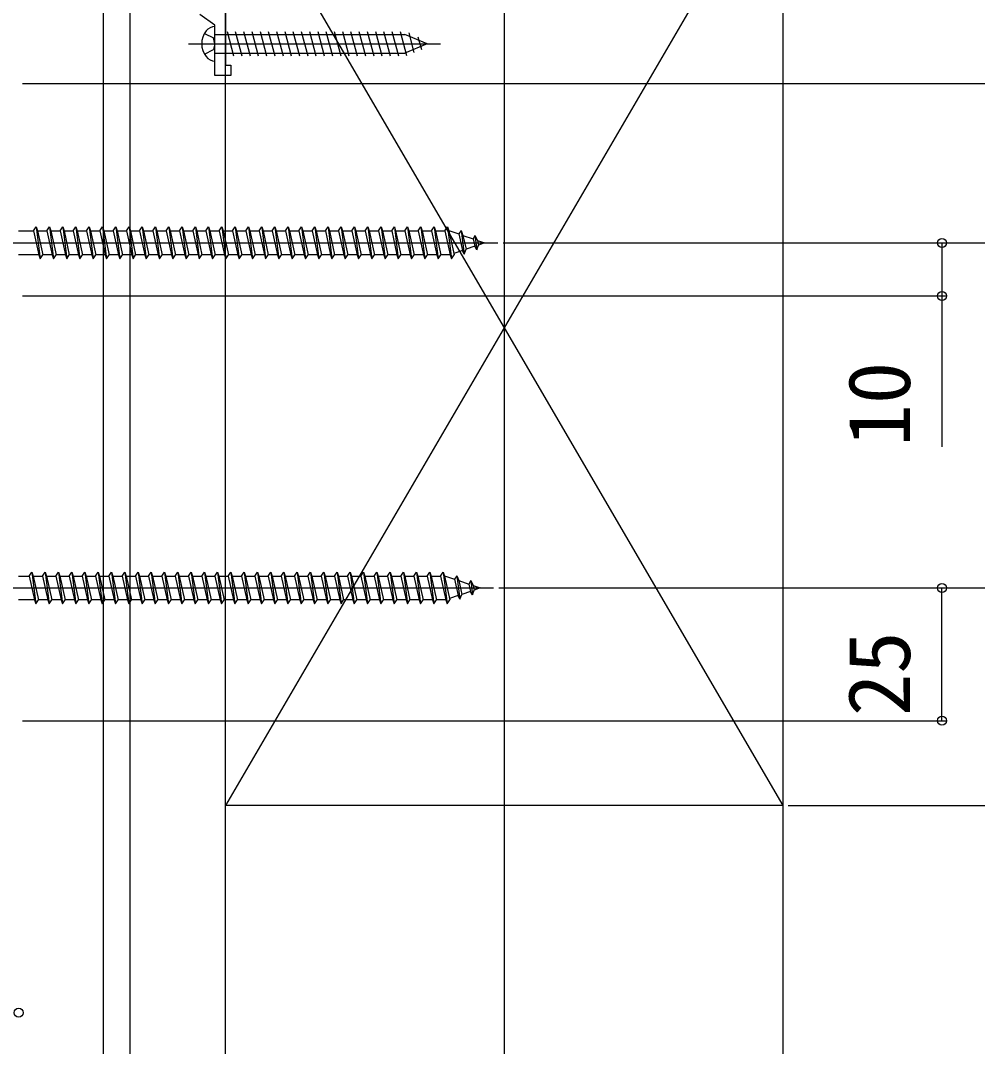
# Model space of a CAD drawing. Units: millimetres, scale not verified. Extents: x -700 to 700, y -1043 to 1037.
# Drawn here: x 261.9 to 442.2, y 271.9 to 465.2 of the extents above; entities that cross this region are included whole.
import ezdxf
from ezdxf.enums import TextEntityAlignment as Align

# ---------------------------------------------------------------- set-up
doc = ezdxf.new("R2010")
doc.units = ezdxf.units.MM
doc.header["$LTSCALE"] = 6
for name, color, linetype in [('0-2_YKK_11', 7, 'Continuous'), ('0-4_YKK_12', 2, 'Continuous'), ('0-5_YKK_13', 4, 'Continuous'), ('0-6_YKK_D', 6, 'Continuous'), ('0-8_YSS_K', 3, 'Continuous')]:
    doc.layers.add(name, color=color, linetype=linetype)
doc.styles.add('ＭＳ ゴシック', font='')
doc.styles.get('ＭＳ ゴシック').set_extended_font_data('MS Gothic')

msp = doc.modelspace()

# ---------------------------------------------------------------- linework, layer by layer
at = {"layer": '0-2_YKK_11'}
msp.add_lwpolyline([(297.7, 486), (297.7, 472.729), (298, 469.3), (298, 467.092), (298.417, 466.8), (300.5, 466.8), (300.5, 456.8), (301.5, 456.8), (301.5, 454.8), (298.5, 454.8), (298.5, 464.3), (295.626, 466.312)], dxfattribs=at)
at = {"layer": '0-4_YKK_12'}
msp.add_line((353, 863.6), (353, 108.3), dxfattribs=at)
at = {"layer": '0-5_YKK_13'}
for p, q in [((298.5, 457.55), (298.5, 464.05)), ((296.508, 462.75), (298.228, 461.893)), ((298.5, 460.8), (298.228, 461.893)), ((298.5, 462.55), (334.275, 462.55)), ((300.773, 463.1), (302.006, 458.5)), ((302.326, 463.1), (303.559, 458.5)), ((303.879, 463.1), (305.112, 458.5)), ((305.432, 463.1), (306.665, 458.5)), ((306.985, 463.1), (308.218, 458.5)), ((308.538, 463.1), (309.77, 458.5)), ((310.091, 463.1), (311.323, 458.5)), ((311.644, 463.1), (312.876, 458.5)), ((313.197, 463.1), (314.429, 458.5)), ((314.75, 463.1), (315.982, 458.5)), ((316.302, 463.1), (317.535, 458.5)), ((317.855, 463.1), (319.088, 458.5)), ((319.408, 463.1), (320.641, 458.5)), ((320.961, 463.1), (322.194, 458.5)), ((322.514, 463.1), (323.747, 458.5)), ((324.067, 463.1), (325.3, 458.5)), ((325.62, 463.1), (326.852, 458.5)), ((327.173, 463.1), (328.405, 458.5)), ((328.726, 463.1), (329.958, 458.5)), ((330.279, 463.1), (331.511, 458.5)), ((331.832, 463.1), (333.064, 458.5)), ((333.384, 463.1), (334.594, 458.587)), ((338.5, 460.8), (334.275, 462.55)), ((335.006, 462.843), (335.992, 459.166)), ((336.753, 462.119), (337.389, 459.745)), ((293.5, 460.8), (341, 460.8)), ((298.5, 460.8), (298.228, 459.708)), ((338.5, 460.8), (334.275, 459.05)), ((338.5, 460.8), (334.275, 459.05)), ((296.508, 458.85), (298.228, 459.708)), ((298.5, 459.05), (334.275, 459.05)), ((261.5, 425.55), (264.3, 425.55)), ((264.8, 426.3), (265.55, 420.3)), ((265.05, 425.55), (266.05, 421.05)), ((265.05, 425.55), (266.8, 425.55)), ((266.8, 425.55), (267.3, 426.3)), ((266.8, 425.55), (267.8, 421.05)), ((267.3, 426.3), (268.05, 420.3)), ((267.3, 426.3), (267.55, 425.55)), ((267.55, 425.55), (268.55, 421.05)), ((267.55, 425.55), (269.3, 425.55)), ((269.8, 426.3), (270.55, 420.3)), ((270.05, 425.55), (271.8, 425.55)), ((270.05, 425.55), (271.05, 421.05)), ((272.3, 426.3), (273.05, 420.3)), ((272.55, 425.55), (274.3, 425.55)), ((272.55, 425.55), (273.55, 421.05)), ((274.8, 426.3), (275.55, 420.3)), ((275.05, 425.55), (276.8, 425.55)), ((275.05, 425.55), (276.05, 421.05)), ((277.3, 426.3), (278.05, 420.3)), ((277.55, 425.55), (279.3, 425.55)), ((277.55, 425.55), (278.55, 421.05)), ((279.8, 426.3), (280.55, 420.3)), ((280.05, 425.55), (281.8, 425.55)), ((280.05, 425.55), (281.05, 421.05)), ((282.3, 426.3), (283.05, 420.3)), ((282.55, 425.55), (284.3, 425.55)), ((282.55, 425.55), (283.55, 421.05)), ((284.8, 426.3), (285.55, 420.3)), ((285.05, 425.55), (286.8, 425.55)), ((285.05, 425.55), (286.05, 421.05)), ((287.3, 426.3), (288.05, 420.3)), ((287.55, 425.55), (289.3, 425.55)), ((287.55, 425.55), (288.55, 421.05)), ((289.8, 426.3), (290.55, 420.3)), ((290.05, 425.55), (291.8, 425.55)), ((290.05, 425.55), (291.05, 421.05)), ((292.3, 426.3), (293.05, 420.3)), ((292.55, 425.55), (294.3, 425.55)), ((292.55, 425.55), (293.55, 421.05)), ((294.8, 426.3), (295.55, 420.3)), ((295.05, 425.55), (296.8, 425.55)), ((295.05, 425.55), (296.05, 421.05)), ((297.3, 426.3), (298.05, 420.3)), ((297.55, 425.55), (299.3, 425.55)), ((297.55, 425.55), (298.55, 421.05)), ((299.8, 426.3), (300.55, 420.3)), ((300.05, 425.55), (301.05, 421.05)), ((302.3, 426.3), (303.05, 420.3)), ((302.55, 425.55), (304.3, 425.55)), ((302.55, 425.55), (303.55, 421.05)), ((304.8, 426.3), (305.55, 420.3)), ((305.05, 425.55), (306.05, 421.05)), ((307.3, 426.3), (308.05, 420.3)), ((307.55, 425.55), (309.3, 425.55)), ((307.55, 425.55), (308.55, 421.05)), ((309.8, 426.3), (310.55, 420.3)), ((310.05, 425.55), (311.05, 421.05)), ((312.3, 426.3), (313.05, 420.3)), ((312.55, 425.55), (314.3, 425.55)), ((312.55, 425.55), (313.55, 421.05)), ((314.8, 426.3), (315.55, 420.3)), ((315.05, 425.55), (316.05, 421.05)), ((317.3, 426.3), (318.05, 420.3)), ((317.55, 425.55), (319.3, 425.55)), ((317.55, 425.55), (318.55, 421.05)), ((319.8, 426.3), (320.55, 420.3)), ((320.05, 425.55), (321.05, 421.05)), ((322.3, 426.3), (323.05, 420.3)), ((322.55, 425.55), (324.3, 425.55)), ((322.55, 425.55), (323.55, 421.05)), ((324.8, 426.3), (325.55, 420.3)), ((325.05, 425.55), (326.05, 421.05)), ((327.3, 426.3), (328.05, 420.3)), ((327.55, 425.55), (329.3, 425.55)), ((327.55, 425.55), (328.55, 421.05)), ((329.8, 426.3), (330.55, 420.3)), ((330.05, 425.55), (331.05, 421.05)), ((332.3, 426.3), (333.05, 420.3)), ((332.55, 425.55), (334.3, 425.55)), ((332.55, 425.55), (333.55, 421.05)), ((334.8, 426.3), (335.55, 420.3)), ((335.05, 425.55), (336.8, 425.55)), ((335.05, 425.55), (336.05, 421.05)), ((337.3, 426.3), (338.05, 420.3)), ((337.55, 425.55), (338.55, 421.05)), ((337.55, 425.55), (339.3, 425.55)), ((339.8, 426.3), (340.55, 420.3)), ((340.05, 425.55), (341.05, 421.05)), ((340.05, 425.55), (341.8, 425.55)), ((342.3, 426.3), (343.05, 420.3)), ((342.55, 425.55), (342.766, 425.55)), ((342.55, 425.55), (343.55, 421.05)), ((342.766, 425.55), (344.427, 424.978)), ((344.886, 425.613), (344.427, 424.978)), ((344.886, 425.613), (345.239, 424.698)), ((344.886, 425.613), (345.44, 421.178)), ((252.8, 423.3), (351.8, 423.3)), ((344.427, 424.978), (345.12, 421.861)), ((345.239, 424.698), (347.134, 424.046)), ((345.239, 424.698), (345.817, 422.101)), ((347.498, 424.714), (347.134, 424.046)), ((347.134, 424.046), (347.442, 422.66)), ((347.498, 424.714), (347.946, 423.766)), ((347.498, 424.714), (347.837, 422.003)), ((347.946, 423.766), (349.3, 423.3)), ((347.946, 423.766), (348.139, 422.9)), ((349.3, 423.3), (348.139, 422.9)), ((345.12, 421.861), (343.494, 421.301)), ((345.44, 421.178), (345.12, 421.861)), ((345.44, 421.178), (345.817, 422.101)), ((347.442, 422.66), (345.817, 422.101)), ((347.837, 422.003), (347.442, 422.66)), ((347.837, 422.003), (348.139, 422.9)), ((265.3, 421.05), (261.5, 421.05)), ((267.8, 421.05), (266.05, 421.05)), ((267.8, 421.05), (268.05, 420.3)), ((268.05, 420.3), (268.55, 421.05)), ((270.3, 421.05), (268.55, 421.05)), ((272.8, 421.05), (271.05, 421.05)), ((275.3, 421.05), (273.55, 421.05)), ((277.8, 421.05), (276.05, 421.05)), ((280.3, 421.05), (278.55, 421.05)), ((282.8, 421.05), (281.05, 421.05)), ((285.3, 421.05), (283.55, 421.05)), ((287.8, 421.05), (286.05, 421.05)), ((290.3, 421.05), (288.55, 421.05)), ((292.8, 421.05), (291.05, 421.05)), ((295.3, 421.05), (293.55, 421.05)), ((297.8, 421.05), (296.05, 421.05)), ((300.3, 421.05), (298.55, 421.05)), ((302.8, 421.05), (301.05, 421.05)), ((305.3, 421.05), (303.55, 421.05)), ((307.8, 421.05), (306.05, 421.05)), ((310.3, 421.05), (308.55, 421.05)), ((312.8, 421.05), (311.05, 421.05)), ((315.3, 421.05), (313.55, 421.05)), ((317.8, 421.05), (316.05, 421.05)), ((320.3, 421.05), (318.55, 421.05)), ((322.8, 421.05), (321.05, 421.05)), ((325.3, 421.05), (323.55, 421.05)), ((327.8, 421.05), (326.05, 421.05)), ((330.3, 421.05), (328.55, 421.05)), ((332.8, 421.05), (331.05, 421.05)), ((335.3, 421.05), (333.55, 421.05)), ((337.8, 421.05), (336.05, 421.05)), ((340.3, 421.05), (338.55, 421.05)), ((342.766, 421.05), (341.05, 421.05)), ((342.798, 421.061), (342.766, 421.05)), ((261.5, 360.55), (263.5, 360.55)), ((264, 361.3), (264.75, 355.3)), ((264.25, 360.55), (265.25, 356.05)), ((264.25, 360.55), (266, 360.55)), ((266, 360.55), (266.5, 361.3)), ((266, 360.55), (267, 356.05)), ((266.5, 361.3), (267.25, 355.3)), ((266.5, 361.3), (266.75, 360.55)), ((266.75, 360.55), (267.75, 356.05)), ((266.75, 360.55), (268.5, 360.55)), ((269, 361.3), (269.75, 355.3)), ((269.25, 360.55), (271, 360.55)), ((269.25, 360.55), (270.25, 356.05)), ((271.5, 361.3), (272.25, 355.3)), ((271.75, 360.55), (273.5, 360.55)), ((271.75, 360.55), (272.75, 356.05)), ((274, 361.3), (274.75, 355.3)), ((274.25, 360.55), (276, 360.55)), ((274.25, 360.55), (275.25, 356.05)), ((276.5, 361.3), (277.25, 355.3)), ((276.75, 360.55), (278.5, 360.55)), ((276.75, 360.55), (277.75, 356.05)), ((279, 361.3), (279.75, 355.3)), ((279.25, 360.55), (281, 360.55)), ((279.25, 360.55), (280.25, 356.05)), ((281.5, 361.3), (282.25, 355.3)), ((281.75, 360.55), (283.5, 360.55)), ((281.75, 360.55), (282.75, 356.05)), ((284, 361.3), (284.75, 355.3)), ((284.25, 360.55), (286, 360.55)), ((284.25, 360.55), (285.25, 356.05)), ((286.5, 361.3), (287.25, 355.3)), ((286.75, 360.55), (288.5, 360.55)), ((286.75, 360.55), (287.75, 356.05)), ((289, 361.3), (289.75, 355.3)), ((289.25, 360.55), (291, 360.55)), ((289.25, 360.55), (290.25, 356.05)), ((291.5, 361.3), (292.25, 355.3)), ((291.75, 360.55), (293.5, 360.55)), ((291.75, 360.55), (292.75, 356.05)), ((294, 361.3), (294.75, 355.3)), ((294.25, 360.55), (296, 360.55)), ((294.25, 360.55), (295.25, 356.05)), ((296.5, 361.3), (297.25, 355.3)), ((296.75, 360.55), (298.5, 360.55)), ((296.75, 360.55), (297.75, 356.05)), ((299, 361.3), (299.75, 355.3)), ((299.25, 360.55), (300.25, 356.05)), ((301.5, 361.3), (302.25, 355.3)), ((301.75, 360.55), (303.5, 360.55)), ((301.75, 360.55), (302.75, 356.05)), ((304, 361.3), (304.75, 355.3)), ((304.25, 360.55), (305.25, 356.05)), ((306.5, 361.3), (307.25, 355.3)), ((306.75, 360.55), (308.5, 360.55)), ((306.75, 360.55), (307.75, 356.05)), ((309, 361.3), (309.75, 355.3)), ((309.25, 360.55), (310.25, 356.05)), ((311.5, 361.3), (312.25, 355.3)), ((311.75, 360.55), (313.5, 360.55)), ((311.75, 360.55), (312.75, 356.05)), ((314, 361.3), (314.75, 355.3)), ((314.25, 360.55), (315.25, 356.05)), ((316.5, 361.3), (317.25, 355.3)), ((316.75, 360.55), (318.5, 360.55)), ((316.75, 360.55), (317.75, 356.05)), ((319, 361.3), (319.75, 355.3)), ((319.25, 360.55), (320.25, 356.05)), ((321.5, 361.3), (322.25, 355.3)), ((321.75, 360.55), (323.5, 360.55)), ((321.75, 360.55), (322.75, 356.05)), ((324, 361.3), (324.75, 355.3)), ((324.25, 360.55), (325.25, 356.05)), ((326.5, 361.3), (327.25, 355.3)), ((326.75, 360.55), (328.5, 360.55)), ((326.75, 360.55), (327.75, 356.05)), ((329, 361.3), (329.75, 355.3)), ((329.25, 360.55), (330.25, 356.05)), ((331.5, 361.3), (332.25, 355.3)), ((331.75, 360.55), (333.5, 360.55)), ((331.75, 360.55), (332.75, 356.05)), ((334, 361.3), (334.75, 355.3)), ((334.25, 360.55), (336, 360.55)), ((334.25, 360.55), (335.25, 356.05)), ((336.5, 361.3), (337.25, 355.3)), ((336.75, 360.55), (337.75, 356.05)), ((336.75, 360.55), (338.5, 360.55)), ((339, 361.3), (339.75, 355.3)), ((339.25, 360.55), (340.25, 356.05)), ((339.25, 360.55), (341, 360.55)), ((341.5, 361.3), (342.25, 355.3)), ((341.75, 360.55), (341.966, 360.55)), ((341.75, 360.55), (342.75, 356.05)), ((341.966, 360.55), (343.627, 359.978)), ((344.086, 360.613), (343.627, 359.978)), ((343.627, 359.978), (344.32, 356.861)), ((344.086, 360.613), (344.439, 359.698)), ((344.086, 360.613), (344.64, 356.178)), ((344.439, 359.698), (346.334, 359.046)), ((344.439, 359.698), (345.017, 357.101)), ((346.698, 359.714), (346.334, 359.046)), ((346.698, 359.714), (347.146, 358.766)), ((346.698, 359.714), (347.037, 357.003)), ((252, 358.3), (351, 358.3)), ((346.642, 357.66), (345.017, 357.101)), ((346.334, 359.046), (346.642, 357.66)), ((347.037, 357.003), (346.642, 357.66)), ((347.037, 357.003), (347.339, 357.9)), ((347.146, 358.766), (348.5, 358.3)), ((347.146, 358.766), (347.339, 357.9)), ((348.5, 358.3), (347.339, 357.9)), ((264.5, 356.05), (261.5, 356.05)), ((267, 356.05), (265.25, 356.05)), ((267, 356.05), (267.25, 355.3)), ((267.25, 355.3), (267.75, 356.05)), ((269.5, 356.05), (267.75, 356.05)), ((272, 356.05), (270.25, 356.05)), ((274.5, 356.05), (272.75, 356.05)), ((277, 356.05), (275.25, 356.05)), ((279.5, 356.05), (277.75, 356.05)), ((282, 356.05), (280.25, 356.05)), ((284.5, 356.05), (282.75, 356.05)), ((287, 356.05), (285.25, 356.05)), ((289.5, 356.05), (287.75, 356.05)), ((292, 356.05), (290.25, 356.05)), ((294.5, 356.05), (292.75, 356.05)), ((297, 356.05), (295.25, 356.05)), ((299.5, 356.05), (297.75, 356.05)), ((302, 356.05), (300.25, 356.05)), ((304.5, 356.05), (302.75, 356.05)), ((307, 356.05), (305.25, 356.05)), ((309.5, 356.05), (307.75, 356.05)), ((312, 356.05), (310.25, 356.05)), ((314.5, 356.05), (312.75, 356.05)), ((317, 356.05), (315.25, 356.05)), ((319.5, 356.05), (317.75, 356.05)), ((322, 356.05), (320.25, 356.05)), ((324.5, 356.05), (322.75, 356.05)), ((327, 356.05), (325.25, 356.05)), ((329.5, 356.05), (327.75, 356.05)), ((332, 356.05), (330.25, 356.05)), ((334.5, 356.05), (332.75, 356.05)), ((337, 356.05), (335.25, 356.05)), ((339.5, 356.05), (337.75, 356.05)), ((341.966, 356.05), (340.25, 356.05)), ((341.998, 356.061), (341.966, 356.05)), ((344.32, 356.861), (342.694, 356.301)), ((344.64, 356.178), (344.32, 356.861)), ((344.64, 356.178), (345.017, 357.101))]:
    msp.add_line(p, q, dxfattribs=at)
for points in [[(264.3, 425.55), (264.8, 426.3), (265.05, 425.55)], [(264.3, 425.55), (265.3, 421.05), (265.55, 420.3), (266.05, 421.05)], [(269.3, 425.55), (269.8, 426.3), (270.05, 425.55)], [(269.3, 425.55), (270.3, 421.05), (270.55, 420.3), (271.05, 421.05)], [(271.8, 425.55), (272.3, 426.3), (272.55, 425.55)], [(271.8, 425.55), (272.8, 421.05), (273.05, 420.3), (273.55, 421.05)], [(274.3, 425.55), (274.8, 426.3), (275.05, 425.55)], [(274.3, 425.55), (275.3, 421.05), (275.55, 420.3), (276.05, 421.05)], [(276.8, 425.55), (277.3, 426.3), (277.55, 425.55)], [(276.8, 425.55), (277.8, 421.05), (278.05, 420.3), (278.55, 421.05)], [(279.3, 425.55), (279.8, 426.3), (280.05, 425.55)], [(279.3, 425.55), (280.3, 421.05), (280.55, 420.3), (281.05, 421.05)], [(281.8, 425.55), (282.3, 426.3), (282.55, 425.55)], [(281.8, 425.55), (282.8, 421.05), (283.05, 420.3), (283.55, 421.05)], [(284.3, 425.55), (284.8, 426.3), (285.05, 425.55)], [(284.3, 425.55), (285.3, 421.05), (285.55, 420.3), (286.05, 421.05)], [(286.8, 425.55), (287.3, 426.3), (287.55, 425.55)], [(286.8, 425.55), (287.8, 421.05), (288.05, 420.3), (288.55, 421.05)], [(289.3, 425.55), (289.8, 426.3), (290.05, 425.55)], [(289.3, 425.55), (290.3, 421.05), (290.55, 420.3), (291.05, 421.05)], [(291.8, 425.55), (292.3, 426.3), (292.55, 425.55)], [(291.8, 425.55), (292.8, 421.05), (293.05, 420.3), (293.55, 421.05)], [(294.3, 425.55), (294.8, 426.3), (295.05, 425.55)], [(294.3, 425.55), (295.3, 421.05), (295.55, 420.3), (296.05, 421.05)], [(296.8, 425.55), (297.3, 426.3), (297.55, 425.55)], [(296.8, 425.55), (297.8, 421.05), (298.05, 420.3), (298.55, 421.05)], [(299.3, 425.55), (299.8, 426.3), (300.05, 425.55)], [(299.3, 425.55), (300.3, 421.05), (300.55, 420.3), (301.05, 421.05)], [(300.05, 425.55), (301.8, 425.55), (302.3, 426.3), (302.55, 425.55)], [(301.8, 425.55), (302.8, 421.05), (303.05, 420.3), (303.55, 421.05)], [(304.3, 425.55), (304.8, 426.3), (305.05, 425.55)], [(304.3, 425.55), (305.3, 421.05), (305.55, 420.3), (306.05, 421.05)], [(305.05, 425.55), (306.8, 425.55), (307.3, 426.3), (307.55, 425.55)], [(306.8, 425.55), (307.8, 421.05), (308.05, 420.3), (308.55, 421.05)], [(309.3, 425.55), (309.8, 426.3), (310.05, 425.55)], [(309.3, 425.55), (310.3, 421.05), (310.55, 420.3), (311.05, 421.05)], [(310.05, 425.55), (311.8, 425.55), (312.3, 426.3), (312.55, 425.55)], [(311.8, 425.55), (312.8, 421.05), (313.05, 420.3), (313.55, 421.05)], [(314.3, 425.55), (314.8, 426.3), (315.05, 425.55)], [(314.3, 425.55), (315.3, 421.05), (315.55, 420.3), (316.05, 421.05)], [(315.05, 425.55), (316.8, 425.55), (317.3, 426.3), (317.55, 425.55)], [(316.8, 425.55), (317.8, 421.05), (318.05, 420.3), (318.55, 421.05)], [(319.3, 425.55), (319.8, 426.3), (320.05, 425.55)], [(319.3, 425.55), (320.3, 421.05), (320.55, 420.3), (321.05, 421.05)], [(320.05, 425.55), (321.8, 425.55), (322.3, 426.3), (322.55, 425.55)], [(321.8, 425.55), (322.8, 421.05), (323.05, 420.3), (323.55, 421.05)], [(324.3, 425.55), (324.8, 426.3), (325.05, 425.55)], [(324.3, 425.55), (325.3, 421.05), (325.55, 420.3), (326.05, 421.05)], [(325.05, 425.55), (326.8, 425.55), (327.3, 426.3), (327.55, 425.55)], [(326.8, 425.55), (327.8, 421.05), (328.05, 420.3), (328.55, 421.05)], [(329.3, 425.55), (329.8, 426.3), (330.05, 425.55)], [(329.3, 425.55), (330.3, 421.05), (330.55, 420.3), (331.05, 421.05)], [(330.05, 425.55), (331.8, 425.55), (332.3, 426.3), (332.55, 425.55)], [(331.8, 425.55), (332.8, 421.05), (333.05, 420.3), (333.55, 421.05)], [(334.3, 425.55), (334.8, 426.3), (335.05, 425.55)], [(334.3, 425.55), (335.3, 421.05), (335.55, 420.3), (336.05, 421.05)], [(336.8, 425.55), (337.3, 426.3), (337.55, 425.55)], [(336.8, 425.55), (337.8, 421.05), (338.05, 420.3), (338.55, 421.05)], [(339.3, 425.55), (339.8, 426.3), (340.05, 425.55)], [(339.3, 425.55), (340.3, 421.05), (340.55, 420.3), (341.05, 421.05)], [(341.8, 425.55), (342.3, 426.3), (342.55, 425.55)], [(341.8, 425.55), (342.8, 421.05), (343.05, 420.3), (343.55, 421.05)], [(263.5, 360.55), (264, 361.3), (264.25, 360.55)], [(263.5, 360.55), (264.5, 356.05), (264.75, 355.3), (265.25, 356.05)], [(268.5, 360.55), (269, 361.3), (269.25, 360.55)], [(268.5, 360.55), (269.5, 356.05), (269.75, 355.3), (270.25, 356.05)], [(271, 360.55), (271.5, 361.3), (271.75, 360.55)], [(271, 360.55), (272, 356.05), (272.25, 355.3), (272.75, 356.05)], [(273.5, 360.55), (274, 361.3), (274.25, 360.55)], [(273.5, 360.55), (274.5, 356.05), (274.75, 355.3), (275.25, 356.05)], [(276, 360.55), (276.5, 361.3), (276.75, 360.55)], [(276, 360.55), (277, 356.05), (277.25, 355.3), (277.75, 356.05)], [(278.5, 360.55), (279, 361.3), (279.25, 360.55)], [(278.5, 360.55), (279.5, 356.05), (279.75, 355.3), (280.25, 356.05)], [(281, 360.55), (281.5, 361.3), (281.75, 360.55)], [(281, 360.55), (282, 356.05), (282.25, 355.3), (282.75, 356.05)], [(283.5, 360.55), (284, 361.3), (284.25, 360.55)], [(283.5, 360.55), (284.5, 356.05), (284.75, 355.3), (285.25, 356.05)], [(286, 360.55), (286.5, 361.3), (286.75, 360.55)], [(286, 360.55), (287, 356.05), (287.25, 355.3), (287.75, 356.05)], [(288.5, 360.55), (289, 361.3), (289.25, 360.55)], [(288.5, 360.55), (289.5, 356.05), (289.75, 355.3), (290.25, 356.05)], [(291, 360.55), (291.5, 361.3), (291.75, 360.55)], [(291, 360.55), (292, 356.05), (292.25, 355.3), (292.75, 356.05)], [(293.5, 360.55), (294, 361.3), (294.25, 360.55)], [(293.5, 360.55), (294.5, 356.05), (294.75, 355.3), (295.25, 356.05)], [(296, 360.55), (296.5, 361.3), (296.75, 360.55)], [(296, 360.55), (297, 356.05), (297.25, 355.3), (297.75, 356.05)], [(298.5, 360.55), (299, 361.3), (299.25, 360.55)], [(298.5, 360.55), (299.5, 356.05), (299.75, 355.3), (300.25, 356.05)], [(299.25, 360.55), (301, 360.55), (301.5, 361.3), (301.75, 360.55)], [(301, 360.55), (302, 356.05), (302.25, 355.3), (302.75, 356.05)], [(303.5, 360.55), (304, 361.3), (304.25, 360.55)], [(303.5, 360.55), (304.5, 356.05), (304.75, 355.3), (305.25, 356.05)], [(304.25, 360.55), (306, 360.55), (306.5, 361.3), (306.75, 360.55)], [(306, 360.55), (307, 356.05), (307.25, 355.3), (307.75, 356.05)], [(308.5, 360.55), (309, 361.3), (309.25, 360.55)], [(308.5, 360.55), (309.5, 356.05), (309.75, 355.3), (310.25, 356.05)], [(309.25, 360.55), (311, 360.55), (311.5, 361.3), (311.75, 360.55)], [(311, 360.55), (312, 356.05), (312.25, 355.3), (312.75, 356.05)], [(313.5, 360.55), (314, 361.3), (314.25, 360.55)], [(313.5, 360.55), (314.5, 356.05), (314.75, 355.3), (315.25, 356.05)], [(314.25, 360.55), (316, 360.55), (316.5, 361.3), (316.75, 360.55)], [(316, 360.55), (317, 356.05), (317.25, 355.3), (317.75, 356.05)], [(318.5, 360.55), (319, 361.3), (319.25, 360.55)], [(318.5, 360.55), (319.5, 356.05), (319.75, 355.3), (320.25, 356.05)], [(319.25, 360.55), (321, 360.55), (321.5, 361.3), (321.75, 360.55)], [(321, 360.55), (322, 356.05), (322.25, 355.3), (322.75, 356.05)], [(323.5, 360.55), (324, 361.3), (324.25, 360.55)], [(323.5, 360.55), (324.5, 356.05), (324.75, 355.3), (325.25, 356.05)], [(324.25, 360.55), (326, 360.55), (326.5, 361.3), (326.75, 360.55)], [(326, 360.55), (327, 356.05), (327.25, 355.3), (327.75, 356.05)], [(328.5, 360.55), (329, 361.3), (329.25, 360.55)], [(328.5, 360.55), (329.5, 356.05), (329.75, 355.3), (330.25, 356.05)], [(329.25, 360.55), (331, 360.55), (331.5, 361.3), (331.75, 360.55)], [(331, 360.55), (332, 356.05), (332.25, 355.3), (332.75, 356.05)], [(333.5, 360.55), (334, 361.3), (334.25, 360.55)], [(333.5, 360.55), (334.5, 356.05), (334.75, 355.3), (335.25, 356.05)], [(336, 360.55), (336.5, 361.3), (336.75, 360.55)], [(336, 360.55), (337, 356.05), (337.25, 355.3), (337.75, 356.05)], [(338.5, 360.55), (339, 361.3), (339.25, 360.55)], [(338.5, 360.55), (339.5, 356.05), (339.75, 355.3), (340.25, 356.05)], [(341, 360.55), (341.5, 361.3), (341.75, 360.55)], [(341, 360.55), (342, 356.05), (342.25, 355.3), (342.75, 356.05)]]:
    msp.add_lwpolyline(points, dxfattribs=at)
for centre, radius, start, end in [((298.488, 461.95), 2.1, 89.66112, 142.75083), ((300, 460.8), 4, 142.75083, 217.24917), ((298.488, 459.65), 2.1, 217.24917, 270.33888)]:
    msp.add_arc(centre, radius, start, end, dxfattribs=at)
at = {"layer": '0-6_YKK_D'}
for p, q in [((262.2, 453.3), (466.5, 453.3)), ((352.8, 423.3), (466.5, 423.3)), ((352.8, 423.3), (466.5, 423.3)), ((352.8, 423.3), (436.5, 423.3)), ((262.2, 413.3), (436.5, 413.3)), ((352, 358.3), (466.5, 358.3)), ((352, 358.3), (436.5, 358.3)), ((435.5, 333.3), (435.5, 358.3)), ((262.2, 333.3), (436.5, 333.3)), ((406.5, 317.3), (496.5, 317.3))]:
    msp.add_line(p, q, dxfattribs=at)
msp.add_lwpolyline([(435.5, 423.3), (435.5, 413.3), (435.5, 384.9)], dxfattribs=at)
for centre in [(435.5, 423.3), (435.5, 413.3), (435.5, 358.3), (435.5, 333.3), (261.5, 278.3)]:
    msp.add_circle(centre, 0.85, dxfattribs=at)
at = {"layer": '0-8_YSS_K'}
for p, q in [((300.5, 108.3), (300.5, 497.3)), ((405.5, 497.3), (300.5, 317.3)), ((277.5, 108.3), (277.5, 483.5)), ((282.5, 108.3), (282.5, 483.5))]:
    msp.add_line(p, q, dxfattribs=at)
msp.add_lwpolyline([(300.5, 497.3), (405.5, 497.3), (405.5, 317.3), (300.5, 317.3)], close=True, dxfattribs=at)
msp.add_lwpolyline([(300.5, 497.3), (405.5, 317.3), (405.5, 108.3)], dxfattribs=at)

# ---------------------------------------------------------------- texts
at = {"layer": '0-6_YKK_D', "style": 'ＭＳ ゴシック'}
for s, p in [('10', (433, 384.946)), ('25', (433, 334.164))]:
    msp.add_text(s, height=11.73, rotation=90, dxfattribs=at).set_placement(p, align=Align.BOTTOM_LEFT)

doc.saveas('drawing.dxf')
